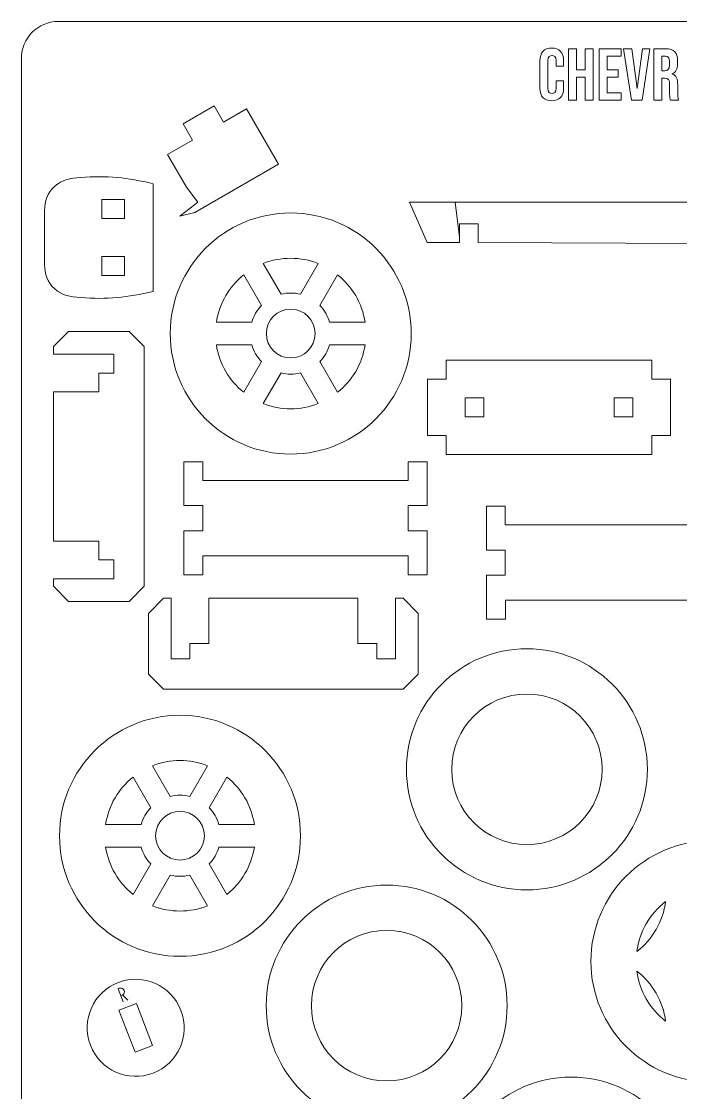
# Model space of a CAD drawing. Header units: centimetres. Extents: x -27.7 to 62.5, y 17.3 to 46.3.
# Drawn here: x -27.7 to -18.77, y 31.8 to 46.3 of the extents above; entities that cross this region are included whole.
import ezdxf

# ---------------------------------------------------------------- set-up
doc = ezdxf.new("R2010")
doc.units = ezdxf.units.CM
doc.header["$MEASUREMENT"] = 0
doc.layers.add('Camada 1', color=7, linetype='Continuous')

msp = doc.modelspace()

# ---------------------------------------------------------------- linework, layer by layer
at = {"layer": 'Camada 1', "color": 6, "lineweight": 20}
msp.add_open_spline([(-27.20292, 46.30494), (-27.20292, 46.30494), (-9.20292, 46.30494), (-9.20292, 46.30494), (-9.20292, 46.30494), (-8.92792, 46.30494), (-8.70292, 46.07994), (-8.70292, 45.80494), (-8.70292, 45.80494), (-8.70292, 45.80494), (-8.70292, 17.80494), (-8.70292, 17.80494), (-8.70292, 17.80494), (-8.70292, 17.52994), (-8.92792, 17.30494), (-9.20292, 17.30494), (-9.20292, 17.30494), (-9.20292, 17.30494), (-27.20292, 17.30494), (-27.20292, 17.30494), (-27.20292, 17.30494), (-27.47792, 17.30494), (-27.70292, 17.52994), (-27.70292, 17.80494), (-27.70292, 17.80494), (-27.70292, 17.80494), (-27.70292, 45.80494), (-27.70292, 45.80494), (-27.70292, 45.80494), (-27.70292, 46.07994), (-27.47792, 46.30494), (-27.20292, 46.30494)], degree=3, knots=[0, 0, 0, 0, 0.11111111, 0.11111111, 0.11111111, 0.11111111, 0.22222222, 0.22222222, 0.22222222, 0.22222222, 0.33333333, 0.33333333, 0.33333333, 0.33333333, 0.44444444, 0.44444444, 0.44444444, 0.44444444, 0.55555556, 0.55555556, 0.55555556, 0.55555556, 0.66666667, 0.66666667, 0.66666667, 0.66666667, 0.77777778, 0.77777778, 0.77777778, 0.77777778, 1, 1, 1, 1], dxfattribs=at)
at = {"layer": 'Camada 1', "color": 5, "lineweight": 9}
for points, knots in [([(-20.51687, 45.23003), (-20.41176, 45.23003), (-20.35623, 45.2935), (-20.35623, 45.40059), (-20.35623, 45.40059), (-20.35623, 45.40059), (-20.35623, 45.49876), (-20.35623, 45.49876), (-20.35623, 45.49876), (-20.35623, 45.49876), (-20.45936, 45.49876), (-20.45936, 45.49876), (-20.45936, 45.49876), (-20.45936, 45.49876), (-20.45936, 45.39266), (-20.45936, 45.39266), (-20.45936, 45.39266), (-20.45936, 45.34704), (-20.48117, 45.3292), (-20.5139, 45.3292), (-20.5139, 45.3292), (-20.54662, 45.3292), (-20.56844, 45.34704), (-20.56844, 45.39266), (-20.56844, 45.39266), (-20.56844, 45.39266), (-20.56844, 45.78038), (-20.56844, 45.78038), (-20.56844, 45.78038), (-20.56844, 45.826), (-20.54662, 45.84484), (-20.5139, 45.84484), (-20.5139, 45.84484), (-20.48117, 45.84484), (-20.45936, 45.826), (-20.45936, 45.78038), (-20.45936, 45.78038), (-20.45936, 45.78038), (-20.45936, 45.70006), (-20.45936, 45.70006), (-20.45936, 45.70006), (-20.45936, 45.70006), (-20.35623, 45.70006), (-20.35623, 45.70006), (-20.35623, 45.70006), (-20.35623, 45.70006), (-20.35623, 45.77344), (-20.35623, 45.77344), (-20.35623, 45.77344), (-20.35623, 45.88054), (-20.41176, 45.944), (-20.51687, 45.944), (-20.51687, 45.944), (-20.62198, 45.944), (-20.67751, 45.88054), (-20.67751, 45.77344), (-20.67751, 45.77344), (-20.67751, 45.77344), (-20.67751, 45.40059), (-20.67751, 45.40059), (-20.67751, 45.40059), (-20.67751, 45.2935), (-20.62198, 45.23003), (-20.51687, 45.23003)], [0, 0, 0, 0, 0.05882353, 0.05882353, 0.05882353, 0.05882353, 0.11764706, 0.11764706, 0.11764706, 0.11764706, 0.17647059, 0.17647059, 0.17647059, 0.17647059, 0.23529412, 0.23529412, 0.23529412, 0.23529412, 0.29411765, 0.29411765, 0.29411765, 0.29411765, 0.35294118, 0.35294118, 0.35294118, 0.35294118, 0.41176471, 0.41176471, 0.41176471, 0.41176471, 0.47058824, 0.47058824, 0.47058824, 0.47058824, 0.52941176, 0.52941176, 0.52941176, 0.52941176, 0.58823529, 0.58823529, 0.58823529, 0.58823529, 0.64705882, 0.64705882, 0.64705882, 0.64705882, 0.70588235, 0.70588235, 0.70588235, 0.70588235, 0.76470588, 0.76470588, 0.76470588, 0.76470588, 0.82352941, 0.82352941, 0.82352941, 0.82352941, 0.88235294, 0.88235294, 0.88235294, 0.88235294, 1, 1, 1, 1]), ([(-20.29078, 45.23995), (-20.29078, 45.23995), (-20.18171, 45.23995), (-20.18171, 45.23995), (-20.18171, 45.23995), (-20.18171, 45.23995), (-20.18171, 45.55231), (-20.18171, 45.55231), (-20.18171, 45.55231), (-20.18171, 45.55231), (-20.06469, 45.55231), (-20.06469, 45.55231), (-20.06469, 45.55231), (-20.06469, 45.55231), (-20.06469, 45.23995), (-20.06469, 45.23995), (-20.06469, 45.23995), (-20.06469, 45.23995), (-19.95562, 45.23995), (-19.95562, 45.23995), (-19.95562, 45.23995), (-19.95562, 45.23995), (-19.95562, 45.93408), (-19.95562, 45.93408), (-19.95562, 45.93408), (-19.95562, 45.93408), (-20.06469, 45.93408), (-20.06469, 45.93408), (-20.06469, 45.93408), (-20.06469, 45.93408), (-20.06469, 45.65147), (-20.06469, 45.65147), (-20.06469, 45.65147), (-20.06469, 45.65147), (-20.18171, 45.65147), (-20.18171, 45.65147), (-20.18171, 45.65147), (-20.18171, 45.65147), (-20.18171, 45.93408), (-20.18171, 45.93408), (-20.18171, 45.93408), (-20.18171, 45.93408), (-20.29078, 45.93408), (-20.29078, 45.93408), (-20.29078, 45.93408), (-20.29078, 45.93408), (-20.29078, 45.23995), (-20.29078, 45.23995)], [0, 0, 0, 0, 0.07692308, 0.07692308, 0.07692308, 0.07692308, 0.15384615, 0.15384615, 0.15384615, 0.15384615, 0.23076923, 0.23076923, 0.23076923, 0.23076923, 0.30769231, 0.30769231, 0.30769231, 0.30769231, 0.38461538, 0.38461538, 0.38461538, 0.38461538, 0.46153846, 0.46153846, 0.46153846, 0.46153846, 0.53846154, 0.53846154, 0.53846154, 0.53846154, 0.61538462, 0.61538462, 0.61538462, 0.61538462, 0.69230769, 0.69230769, 0.69230769, 0.69230769, 0.76923077, 0.76923077, 0.76923077, 0.76923077, 0.84615385, 0.84615385, 0.84615385, 0.84615385, 1, 1, 1, 1]), ([(-19.8743, 45.23995), (-19.8743, 45.23995), (-19.57682, 45.23995), (-19.57682, 45.23995), (-19.57682, 45.23995), (-19.57682, 45.23995), (-19.57682, 45.33911), (-19.57682, 45.33911), (-19.57682, 45.33911), (-19.57682, 45.33911), (-19.76523, 45.33911), (-19.76523, 45.33911), (-19.76523, 45.33911), (-19.76523, 45.33911), (-19.76523, 45.55231), (-19.76523, 45.55231), (-19.76523, 45.55231), (-19.76523, 45.55231), (-19.61549, 45.55231), (-19.61549, 45.55231), (-19.61549, 45.55231), (-19.61549, 45.55231), (-19.61549, 45.65147), (-19.61549, 45.65147), (-19.61549, 45.65147), (-19.61549, 45.65147), (-19.76523, 45.65147), (-19.76523, 45.65147), (-19.76523, 45.65147), (-19.76523, 45.65147), (-19.76523, 45.83492), (-19.76523, 45.83492), (-19.76523, 45.83492), (-19.76523, 45.83492), (-19.57682, 45.83492), (-19.57682, 45.83492), (-19.57682, 45.83492), (-19.57682, 45.83492), (-19.57682, 45.93408), (-19.57682, 45.93408), (-19.57682, 45.93408), (-19.57682, 45.93408), (-19.8743, 45.93408), (-19.8743, 45.93408), (-19.8743, 45.93408), (-19.8743, 45.93408), (-19.8743, 45.23995), (-19.8743, 45.23995)], [0, 0, 0, 0, 0.07692308, 0.07692308, 0.07692308, 0.07692308, 0.15384615, 0.15384615, 0.15384615, 0.15384615, 0.23076923, 0.23076923, 0.23076923, 0.23076923, 0.30769231, 0.30769231, 0.30769231, 0.30769231, 0.38461538, 0.38461538, 0.38461538, 0.38461538, 0.46153846, 0.46153846, 0.46153846, 0.46153846, 0.53846154, 0.53846154, 0.53846154, 0.53846154, 0.61538462, 0.61538462, 0.61538462, 0.61538462, 0.69230769, 0.69230769, 0.69230769, 0.69230769, 0.76923077, 0.76923077, 0.76923077, 0.76923077, 0.84615385, 0.84615385, 0.84615385, 0.84615385, 1, 1, 1, 1]), ([(-19.43799, 45.23995), (-19.43799, 45.23995), (-19.29321, 45.23995), (-19.29321, 45.23995), (-19.29321, 45.23995), (-19.29321, 45.23995), (-19.1881, 45.93408), (-19.1881, 45.93408), (-19.1881, 45.93408), (-19.1881, 45.93408), (-19.28825, 45.93408), (-19.28825, 45.93408), (-19.28825, 45.93408), (-19.28825, 45.93408), (-19.35965, 45.39563), (-19.35965, 45.39563), (-19.35965, 45.39563), (-19.35965, 45.39563), (-19.36163, 45.39563), (-19.36163, 45.39563), (-19.36163, 45.39563), (-19.36163, 45.39563), (-19.43303, 45.93408), (-19.43303, 45.93408), (-19.43303, 45.93408), (-19.43303, 45.93408), (-19.5431, 45.93408), (-19.5431, 45.93408), (-19.5431, 45.93408), (-19.5431, 45.93408), (-19.43799, 45.23995), (-19.43799, 45.23995)], [0, 0, 0, 0, 0.11111111, 0.11111111, 0.11111111, 0.11111111, 0.22222222, 0.22222222, 0.22222222, 0.22222222, 0.33333333, 0.33333333, 0.33333333, 0.33333333, 0.44444444, 0.44444444, 0.44444444, 0.44444444, 0.55555556, 0.55555556, 0.55555556, 0.55555556, 0.66666667, 0.66666667, 0.66666667, 0.66666667, 0.77777778, 0.77777778, 0.77777778, 0.77777778, 1, 1, 1, 1]), ([(-19.13554, 45.23995), (-19.13554, 45.23995), (-19.02647, 45.23995), (-19.02647, 45.23995), (-19.02647, 45.23995), (-19.02647, 45.23995), (-19.02647, 45.53744), (-19.02647, 45.53744), (-19.02647, 45.53744), (-19.02647, 45.53744), (-18.98878, 45.53744), (-18.98878, 45.53744), (-18.98878, 45.53744), (-18.9392, 45.53744), (-18.92036, 45.51661), (-18.92036, 45.45216), (-18.92036, 45.45216), (-18.92036, 45.45216), (-18.92036, 45.32523), (-18.92036, 45.32523), (-18.92036, 45.32523), (-18.92036, 45.26871), (-18.9164, 45.2578), (-18.91045, 45.23995), (-18.91045, 45.23995), (-18.91045, 45.23995), (-18.79938, 45.23995), (-18.79938, 45.23995), (-18.79938, 45.23995), (-18.81029, 45.26573), (-18.81128, 45.29052), (-18.81128, 45.32424), (-18.81128, 45.32424), (-18.81128, 45.32424), (-18.81128, 45.44621), (-18.81128, 45.44621), (-18.81128, 45.44621), (-18.81128, 45.52454), (-18.82913, 45.57611), (-18.88367, 45.59297), (-18.88367, 45.59297), (-18.88367, 45.59297), (-18.88367, 45.59495), (-18.88367, 45.59495), (-18.88367, 45.59495), (-18.83508, 45.61478), (-18.81228, 45.6604), (-18.81228, 45.73179), (-18.81228, 45.73179), (-18.81228, 45.73179), (-18.81228, 45.77443), (-18.81228, 45.77443), (-18.81228, 45.77443), (-18.81228, 45.88153), (-18.86086, 45.93408), (-18.97391, 45.93408), (-18.97391, 45.93408), (-18.97391, 45.93408), (-19.13554, 45.93408), (-19.13554, 45.93408), (-19.13554, 45.93408), (-19.13554, 45.93408), (-19.13554, 45.23995), (-19.13554, 45.23995)], [0, 0, 0, 0, 0.05882353, 0.05882353, 0.05882353, 0.05882353, 0.11764706, 0.11764706, 0.11764706, 0.11764706, 0.17647059, 0.17647059, 0.17647059, 0.17647059, 0.23529412, 0.23529412, 0.23529412, 0.23529412, 0.29411765, 0.29411765, 0.29411765, 0.29411765, 0.35294118, 0.35294118, 0.35294118, 0.35294118, 0.41176471, 0.41176471, 0.41176471, 0.41176471, 0.47058824, 0.47058824, 0.47058824, 0.47058824, 0.52941176, 0.52941176, 0.52941176, 0.52941176, 0.58823529, 0.58823529, 0.58823529, 0.58823529, 0.64705882, 0.64705882, 0.64705882, 0.64705882, 0.70588235, 0.70588235, 0.70588235, 0.70588235, 0.76470588, 0.76470588, 0.76470588, 0.76470588, 0.82352941, 0.82352941, 0.82352941, 0.82352941, 0.88235294, 0.88235294, 0.88235294, 0.88235294, 1, 1, 1, 1]), ([(-19.02647, 45.6366), (-19.02647, 45.6366), (-19.02647, 45.83492), (-19.02647, 45.83492), (-19.02647, 45.83492), (-19.02647, 45.83492), (-18.97688, 45.83492), (-18.97688, 45.83492), (-18.97688, 45.83492), (-18.93821, 45.83492), (-18.92135, 45.81311), (-18.92135, 45.76353), (-18.92135, 45.76353), (-18.92135, 45.76353), (-18.92135, 45.70998), (-18.92135, 45.70998), (-18.92135, 45.70998), (-18.92135, 45.65445), (-18.94614, 45.6366), (-18.9868, 45.6366), (-18.9868, 45.6366), (-18.9868, 45.6366), (-19.02647, 45.6366), (-19.02647, 45.6366)], [0, 0, 0, 0, 0.14285714, 0.14285714, 0.14285714, 0.14285714, 0.28571429, 0.28571429, 0.28571429, 0.28571429, 0.42857143, 0.42857143, 0.42857143, 0.42857143, 0.57142857, 0.57142857, 0.57142857, 0.57142857, 0.71428571, 0.71428571, 0.71428571, 0.71428571, 1, 1, 1, 1]), ([(-26.3254, 33.02874), (-26.3254, 33.02874), (-26.39296, 33.20474), (-26.39296, 33.20474), (-26.39296, 33.20474), (-26.37622, 33.22), (-26.35138, 33.22227), (-26.33215, 33.21032), (-26.33215, 33.21032), (-26.31292, 33.19834), (-26.30398, 33.17505), (-26.31025, 33.1533), (-26.31025, 33.1533), (-26.31655, 33.13153), (-26.33653, 33.1166), (-26.35919, 33.11674)], [0, 0, 0, 0, 0.2, 0.2, 0.2, 0.2, 0.4, 0.4, 0.4, 0.4, 0.6, 0.6, 0.6, 0.6, 1, 1, 1, 1])]:
    msp.add_open_spline(points, degree=3, knots=knots, dxfattribs=at)
at = {"layer": 'Camada 1', "lineweight": 9}
for points, knots in [([(-24.9634, 44.94229), (-24.9634, 44.94229), (-24.65421, 45.1208), (-24.65421, 45.1208), (-24.65421, 45.1208), (-24.65421, 45.1208), (-24.22084, 44.37019), (-24.22084, 44.37019), (-24.22084, 44.37019), (-24.22084, 44.37019), (-25.35171, 43.71728), (-25.35171, 43.71728), (-25.35171, 43.71728), (-25.35171, 43.71728), (-25.55623, 43.66757), (-25.55623, 43.66757), (-25.55623, 43.66757), (-25.55623, 43.66757), (-25.31106, 43.85816), (-25.31106, 43.85816), (-25.31106, 43.85816), (-25.31106, 43.85816), (-25.46776, 44.05995), (-25.46776, 44.05995), (-25.46776, 44.05995), (-25.46776, 44.05995), (-25.72374, 44.50331), (-25.72374, 44.50331), (-25.72374, 44.50331), (-25.72374, 44.50331), (-25.38439, 44.69923), (-25.38439, 44.69923), (-25.38439, 44.69923), (-25.38439, 44.69923), (-25.5119, 44.92008), (-25.5119, 44.92008), (-25.5119, 44.92008), (-25.5119, 44.92008), (-25.09091, 45.16314), (-25.09091, 45.16314), (-25.09091, 45.16314), (-25.09091, 45.16314), (-24.9634, 44.94229), (-24.9634, 44.94229)], [0, 0, 0, 0, 0.08333333, 0.08333333, 0.08333333, 0.08333333, 0.16666667, 0.16666667, 0.16666667, 0.16666667, 0.25, 0.25, 0.25, 0.25, 0.33333333, 0.33333333, 0.33333333, 0.33333333, 0.41666667, 0.41666667, 0.41666667, 0.41666667, 0.5, 0.5, 0.5, 0.5, 0.58333333, 0.58333333, 0.58333333, 0.58333333, 0.66666667, 0.66666667, 0.66666667, 0.66666667, 0.75, 0.75, 0.75, 0.75, 0.83333333, 0.83333333, 0.83333333, 0.83333333, 1, 1, 1, 1]), ([(-25.91972, 42.64994), (-26.25939, 42.56917), (-26.55088, 42.5366), (-26.90136, 42.56641), (-26.90136, 42.56641), (-27.03851, 42.57809), (-27.14943, 42.589), (-27.2559, 42.68802), (-27.2559, 42.68802), (-27.35232, 42.77772), (-27.3878, 42.88674), (-27.38862, 43.01445), (-27.38862, 43.01445), (-27.38862, 43.01445), (-27.38862, 43.74349), (-27.38862, 43.74349), (-27.38862, 43.74349), (-27.3878, 43.8712), (-27.35232, 43.98022), (-27.2559, 44.06992), (-27.2559, 44.06992), (-27.14943, 44.16894), (-27.03851, 44.17985), (-26.90136, 44.19153), (-26.90136, 44.19153), (-26.55088, 44.22134), (-26.25939, 44.18877), (-25.91972, 44.108), (-25.91972, 44.108), (-25.91972, 44.108), (-25.91972, 42.64994), (-25.91972, 42.64994)], [0, 0, 0, 0, 0.11111111, 0.11111111, 0.11111111, 0.11111111, 0.22222222, 0.22222222, 0.22222222, 0.22222222, 0.33333333, 0.33333333, 0.33333333, 0.33333333, 0.44444444, 0.44444444, 0.44444444, 0.44444444, 0.55555556, 0.55555556, 0.55555556, 0.55555556, 0.66666667, 0.66666667, 0.66666667, 0.66666667, 0.77777778, 0.77777778, 0.77777778, 0.77777778, 1, 1, 1, 1]), ([(-22.44448, 43.85821), (-22.44448, 43.85821), (-22.2032, 43.31261), (-22.2032, 43.31261), (-22.2032, 43.31261), (-22.2032, 43.31261), (-21.76797, 43.31109), (-21.76797, 43.31109), (-21.76797, 43.31109), (-21.76797, 43.31109), (-21.76797, 43.56521), (-21.76797, 43.56521), (-21.76797, 43.56521), (-21.76797, 43.56521), (-21.51295, 43.56521), (-21.51295, 43.56521), (-21.51295, 43.56521), (-21.51295, 43.56521), (-21.51295, 43.31019), (-21.51295, 43.31019), (-21.51295, 43.31019), (-21.51295, 43.31019), (-18.51888, 43.29973), (-18.51888, 43.29973), (-18.51888, 43.29973), (-18.51888, 43.29973), (-18.51888, 43.57852), (-18.51888, 43.57852), (-18.51888, 43.57852), (-18.51888, 43.57852), (-18.26386, 43.57852), (-18.26386, 43.57852), (-18.26386, 43.57852), (-18.26386, 43.57852), (-18.26386, 43.85821), (-18.26386, 43.85821), (-18.26386, 43.85821), (-19.6574, 43.85821), (-21.05094, 43.85821), (-22.44448, 43.85821)], [0, 0, 0, 0, 0.09090909, 0.09090909, 0.09090909, 0.09090909, 0.18181818, 0.18181818, 0.18181818, 0.18181818, 0.27272727, 0.27272727, 0.27272727, 0.27272727, 0.36363636, 0.36363636, 0.36363636, 0.36363636, 0.45454545, 0.45454545, 0.45454545, 0.45454545, 0.54545455, 0.54545455, 0.54545455, 0.54545455, 0.63636364, 0.63636364, 0.63636364, 0.63636364, 0.72727273, 0.72727273, 0.72727273, 0.72727273, 0.81818182, 0.81818182, 0.81818182, 0.81818182, 1, 1, 1, 1]), ([(-24.05417, 43.71121), (-23.15271, 43.71121), (-22.42193, 42.98043), (-22.42193, 42.07896), (-22.42193, 42.07896), (-22.42193, 41.17751), (-23.15271, 40.44674), (-24.05417, 40.44674), (-24.05417, 40.44674), (-24.95563, 40.44674), (-25.6864, 41.17751), (-25.6864, 42.07896), (-25.6864, 42.07896), (-25.6864, 42.98043), (-24.95563, 43.71121), (-24.05417, 43.71121)], [0, 0, 0, 0, 0.2, 0.2, 0.2, 0.2, 0.4, 0.4, 0.4, 0.4, 0.6, 0.6, 0.6, 0.6, 1, 1, 1, 1]), ([(-27.06578, 38.45239), (-27.06578, 38.45239), (-26.24256, 38.45239), (-26.24256, 38.45239), (-26.24256, 38.45239), (-26.24256, 38.45239), (-26.03854, 38.65643), (-26.03854, 38.65643), (-26.03854, 38.65643), (-26.03854, 38.65643), (-26.03854, 41.90153), (-26.03854, 41.90153), (-26.03854, 41.90153), (-26.03854, 41.90153), (-26.24256, 42.10555), (-26.24256, 42.10555), (-26.24256, 42.10555), (-26.24256, 42.10555), (-27.06578, 42.10555), (-27.06578, 42.10555), (-27.06578, 42.10555), (-27.06578, 42.10555), (-27.2698, 41.90153), (-27.2698, 41.90153), (-27.2698, 41.90153), (-27.2698, 41.90153), (-27.2698, 41.79951), (-27.2698, 41.79951), (-27.2698, 41.79951), (-27.2698, 41.79951), (-26.44896, 41.79951), (-26.44896, 41.79951), (-26.44896, 41.79951), (-26.44896, 41.79951), (-26.44896, 41.54447), (-26.44896, 41.54447), (-26.44896, 41.54447), (-26.44896, 41.54447), (-26.65535, 41.54447), (-26.65535, 41.54447), (-26.65535, 41.54447), (-26.65535, 41.54447), (-26.65535, 41.28944), (-26.65535, 41.28944), (-26.65535, 41.28944), (-26.65535, 41.28944), (-27.2698, 41.28944), (-27.2698, 41.28944), (-27.2698, 41.28944), (-27.2698, 41.28944), (-27.2698, 39.26851), (-27.2698, 39.26851), (-27.2698, 39.26851), (-27.2698, 39.26851), (-26.65535, 39.26851), (-26.65535, 39.26851), (-26.65535, 39.26851), (-26.65535, 39.26851), (-26.65535, 39.01347), (-26.65535, 39.01347), (-26.65535, 39.01347), (-26.65535, 39.01347), (-26.44896, 39.01347), (-26.44896, 39.01347), (-26.44896, 39.01347), (-26.44896, 39.01347), (-26.44896, 38.75844), (-26.44896, 38.75844), (-26.44896, 38.75844), (-26.44896, 38.75844), (-27.2698, 38.75844), (-27.2698, 38.75844), (-27.2698, 38.75844), (-27.2698, 38.75844), (-27.2698, 38.65643), (-27.2698, 38.65643), (-27.2698, 38.65643), (-27.2698, 38.65643), (-27.06578, 38.45239), (-27.06578, 38.45239)], [0, 0, 0, 0, 0.04761905, 0.04761905, 0.04761905, 0.04761905, 0.0952381, 0.0952381, 0.0952381, 0.0952381, 0.14285714, 0.14285714, 0.14285714, 0.14285714, 0.19047619, 0.19047619, 0.19047619, 0.19047619, 0.23809524, 0.23809524, 0.23809524, 0.23809524, 0.28571429, 0.28571429, 0.28571429, 0.28571429, 0.33333333, 0.33333333, 0.33333333, 0.33333333, 0.38095238, 0.38095238, 0.38095238, 0.38095238, 0.42857143, 0.42857143, 0.42857143, 0.42857143, 0.47619048, 0.47619048, 0.47619048, 0.47619048, 0.52380952, 0.52380952, 0.52380952, 0.52380952, 0.57142857, 0.57142857, 0.57142857, 0.57142857, 0.61904762, 0.61904762, 0.61904762, 0.61904762, 0.66666667, 0.66666667, 0.66666667, 0.66666667, 0.71428571, 0.71428571, 0.71428571, 0.71428571, 0.76190476, 0.76190476, 0.76190476, 0.76190476, 0.80952381, 0.80952381, 0.80952381, 0.80952381, 0.85714286, 0.85714286, 0.85714286, 0.85714286, 0.9047619, 0.9047619, 0.9047619, 0.9047619, 1, 1, 1, 1]), ([(-21.94667, 41.46152), (-21.94667, 41.46152), (-22.20169, 41.46152), (-22.20169, 41.46152), (-22.20169, 41.46152), (-22.20169, 41.46152), (-22.20169, 40.6964), (-22.20169, 40.6964), (-22.20169, 40.6964), (-22.20169, 40.6964), (-21.94667, 40.6964), (-21.94667, 40.6964), (-21.94667, 40.6964), (-21.94667, 40.6964), (-21.94667, 40.44138), (-21.94667, 40.44138), (-21.94667, 40.44138), (-21.94667, 40.44138), (-19.16169, 40.44138), (-19.16169, 40.44138), (-19.16169, 40.44138), (-19.16169, 40.44138), (-19.16169, 40.6964), (-19.16169, 40.6964), (-19.16169, 40.6964), (-19.16169, 40.6964), (-18.90665, 40.6964), (-18.90665, 40.6964), (-18.90665, 40.6964), (-18.90665, 40.6964), (-18.90665, 41.46152), (-18.90665, 41.46152), (-18.90665, 41.46152), (-18.90665, 41.46152), (-19.16169, 41.46152), (-19.16169, 41.46152), (-19.16169, 41.46152), (-19.16169, 41.46152), (-19.16169, 41.71657), (-19.16169, 41.71657), (-19.16169, 41.71657), (-19.16169, 41.71657), (-21.94668, 41.71657), (-21.94668, 41.71657), (-21.94668, 41.71657), (-21.94668, 41.71657), (-21.94667, 41.46152), (-21.94667, 41.46152)], [0, 0, 0, 0, 0.07692308, 0.07692308, 0.07692308, 0.07692308, 0.15384615, 0.15384615, 0.15384615, 0.15384615, 0.23076923, 0.23076923, 0.23076923, 0.23076923, 0.30769231, 0.30769231, 0.30769231, 0.30769231, 0.38461538, 0.38461538, 0.38461538, 0.38461538, 0.46153846, 0.46153846, 0.46153846, 0.46153846, 0.53846154, 0.53846154, 0.53846154, 0.53846154, 0.61538462, 0.61538462, 0.61538462, 0.61538462, 0.69230769, 0.69230769, 0.69230769, 0.69230769, 0.76923077, 0.76923077, 0.76923077, 0.76923077, 0.84615385, 0.84615385, 0.84615385, 0.84615385, 1, 1, 1, 1]), ([(-22.46168, 38.81386), (-22.46168, 38.81386), (-22.20665, 38.81386), (-22.20665, 38.81386), (-22.20665, 38.81386), (-22.20665, 38.81386), (-22.20665, 39.40895), (-22.20665, 39.40895), (-22.20665, 39.40895), (-22.20665, 39.40895), (-22.46168, 39.40895), (-22.46168, 39.40895), (-22.46168, 39.40895), (-22.46168, 39.40895), (-22.46168, 39.74899), (-22.46168, 39.74899), (-22.46168, 39.74899), (-22.46168, 39.74899), (-22.20665, 39.74899), (-22.20665, 39.74899), (-22.20665, 39.74899), (-22.20665, 39.74899), (-22.20665, 40.34408), (-22.20665, 40.34408), (-22.20665, 40.34408), (-22.20665, 40.34408), (-22.46168, 40.34408), (-22.46168, 40.34408), (-22.46168, 40.34408), (-22.46168, 40.34408), (-22.46168, 40.08904), (-22.46168, 40.08904), (-22.46168, 40.08904), (-22.46168, 40.08904), (-25.24666, 40.08904), (-25.24666, 40.08904), (-25.24666, 40.08904), (-25.24666, 40.08904), (-25.24666, 40.34408), (-25.24666, 40.34408), (-25.24666, 40.34408), (-25.24666, 40.34408), (-25.50169, 40.34408), (-25.50169, 40.34408), (-25.50169, 40.34408), (-25.50169, 40.34408), (-25.50169, 39.74899), (-25.50169, 39.74899), (-25.50169, 39.74899), (-25.50169, 39.74899), (-25.24666, 39.74899), (-25.24666, 39.74899), (-25.24666, 39.74899), (-25.24666, 39.74899), (-25.24666, 39.40895), (-25.24666, 39.40895), (-25.24666, 39.40895), (-25.24666, 39.40895), (-25.50169, 39.40895), (-25.50169, 39.40895), (-25.50169, 39.40895), (-25.50169, 39.40895), (-25.50169, 38.81386), (-25.50169, 38.81386), (-25.50169, 38.81386), (-25.50169, 38.81386), (-25.24666, 38.81386), (-25.24666, 38.81386), (-25.24666, 38.81386), (-25.24666, 38.81386), (-25.24666, 39.0689), (-25.24666, 39.0689), (-25.24666, 39.0689), (-25.24666, 39.0689), (-22.46168, 39.0689), (-22.46168, 39.0689), (-22.46168, 39.0689), (-22.46168, 39.0689), (-22.46168, 38.81386), (-22.46168, 38.81386)], [0, 0, 0, 0, 0.04761905, 0.04761905, 0.04761905, 0.04761905, 0.0952381, 0.0952381, 0.0952381, 0.0952381, 0.14285714, 0.14285714, 0.14285714, 0.14285714, 0.19047619, 0.19047619, 0.19047619, 0.19047619, 0.23809524, 0.23809524, 0.23809524, 0.23809524, 0.28571429, 0.28571429, 0.28571429, 0.28571429, 0.33333333, 0.33333333, 0.33333333, 0.33333333, 0.38095238, 0.38095238, 0.38095238, 0.38095238, 0.42857143, 0.42857143, 0.42857143, 0.42857143, 0.47619048, 0.47619048, 0.47619048, 0.47619048, 0.52380952, 0.52380952, 0.52380952, 0.52380952, 0.57142857, 0.57142857, 0.57142857, 0.57142857, 0.61904762, 0.61904762, 0.61904762, 0.61904762, 0.66666667, 0.66666667, 0.66666667, 0.66666667, 0.71428571, 0.71428571, 0.71428571, 0.71428571, 0.76190476, 0.76190476, 0.76190476, 0.76190476, 0.80952381, 0.80952381, 0.80952381, 0.80952381, 0.85714286, 0.85714286, 0.85714286, 0.85714286, 0.9047619, 0.9047619, 0.9047619, 0.9047619, 1, 1, 1, 1]), ([(-21.14766, 39.74224), (-21.14766, 39.74224), (-21.40269, 39.74191), (-21.40269, 39.74191), (-21.40269, 39.74191), (-21.40269, 39.74191), (-21.40191, 39.14682), (-21.40191, 39.14682), (-21.40191, 39.14682), (-21.40191, 39.14682), (-21.14688, 39.14715), (-21.14688, 39.14715), (-21.14688, 39.14715), (-21.14688, 39.14715), (-21.14643, 38.80713), (-21.14643, 38.80713), (-21.14643, 38.80713), (-21.14643, 38.80713), (-21.40146, 38.8068), (-21.40146, 38.8068), (-21.40146, 38.8068), (-21.40146, 38.8068), (-21.40067, 38.2117), (-21.40067, 38.2117), (-21.40067, 38.2117), (-21.40067, 38.2117), (-21.14565, 38.21204), (-21.14565, 38.21204), (-21.14565, 38.21204), (-21.14565, 38.21204), (-21.14599, 38.46706), (-21.14599, 38.46706), (-21.14599, 38.46706), (-21.14599, 38.46706), (-18.36101, 38.47072), (-18.36101, 38.47072), (-18.36101, 38.47072), (-18.36101, 38.47072), (-18.36067, 38.2157), (-18.36067, 38.2157), (-18.36067, 38.2157), (-18.36067, 38.2157), (-18.10564, 38.21603), (-18.10564, 38.21603), (-18.10564, 38.21603), (-18.10564, 38.21603), (-18.10643, 38.81113), (-18.10643, 38.81113), (-18.10643, 38.81113), (-18.10643, 38.81113), (-18.36145, 38.81078), (-18.36145, 38.81078), (-18.36145, 38.81078), (-18.36145, 38.81078), (-18.3619, 39.15082), (-18.3619, 39.15082), (-18.3619, 39.15082), (-18.3619, 39.15082), (-18.10687, 39.15115), (-18.10687, 39.15115), (-18.10687, 39.15115), (-18.10687, 39.15115), (-18.10765, 39.74624), (-18.10765, 39.74624), (-18.10765, 39.74624), (-18.10765, 39.74624), (-18.36268, 39.74591), (-18.36268, 39.74591), (-18.36268, 39.74591), (-18.36268, 39.74591), (-18.36235, 39.49087), (-18.36235, 39.49087), (-18.36235, 39.49087), (-18.36235, 39.49087), (-21.14732, 39.48721), (-21.14732, 39.48721), (-21.14732, 39.48721), (-21.14732, 39.48721), (-21.14766, 39.74224), (-21.14766, 39.74224)], [0, 0, 0, 0, 0.04761905, 0.04761905, 0.04761905, 0.04761905, 0.0952381, 0.0952381, 0.0952381, 0.0952381, 0.14285714, 0.14285714, 0.14285714, 0.14285714, 0.19047619, 0.19047619, 0.19047619, 0.19047619, 0.23809524, 0.23809524, 0.23809524, 0.23809524, 0.28571429, 0.28571429, 0.28571429, 0.28571429, 0.33333333, 0.33333333, 0.33333333, 0.33333333, 0.38095238, 0.38095238, 0.38095238, 0.38095238, 0.42857143, 0.42857143, 0.42857143, 0.42857143, 0.47619048, 0.47619048, 0.47619048, 0.47619048, 0.52380952, 0.52380952, 0.52380952, 0.52380952, 0.57142857, 0.57142857, 0.57142857, 0.57142857, 0.61904762, 0.61904762, 0.61904762, 0.61904762, 0.66666667, 0.66666667, 0.66666667, 0.66666667, 0.71428571, 0.71428571, 0.71428571, 0.71428571, 0.76190476, 0.76190476, 0.76190476, 0.76190476, 0.80952381, 0.80952381, 0.80952381, 0.80952381, 0.85714286, 0.85714286, 0.85714286, 0.85714286, 0.9047619, 0.9047619, 0.9047619, 0.9047619, 1, 1, 1, 1]), ([(-25.98075, 38.29058), (-25.98075, 38.29058), (-25.98075, 37.46736), (-25.98075, 37.46736), (-25.98075, 37.46736), (-25.98075, 37.46736), (-25.77671, 37.26334), (-25.77671, 37.26334), (-25.77671, 37.26334), (-25.77671, 37.26334), (-22.53161, 37.26334), (-22.53161, 37.26334), (-22.53161, 37.26334), (-22.53161, 37.26334), (-22.32759, 37.46736), (-22.32759, 37.46736), (-22.32759, 37.46736), (-22.32759, 37.46736), (-22.32759, 38.29058), (-22.32759, 38.29058), (-22.32759, 38.29058), (-22.32759, 38.29058), (-22.53161, 38.4946), (-22.53161, 38.4946), (-22.53161, 38.4946), (-22.53161, 38.4946), (-22.63363, 38.4946), (-22.63363, 38.4946), (-22.63363, 38.4946), (-22.63363, 38.4946), (-22.63363, 37.67376), (-22.63363, 37.67376), (-22.63363, 37.67376), (-22.63363, 37.67376), (-22.88867, 37.67376), (-22.88867, 37.67376), (-22.88867, 37.67376), (-22.88867, 37.67376), (-22.88867, 37.88015), (-22.88867, 37.88015), (-22.88867, 37.88015), (-22.88867, 37.88015), (-23.1437, 37.88015), (-23.1437, 37.88015), (-23.1437, 37.88015), (-23.1437, 37.88015), (-23.1437, 38.4946), (-23.1437, 38.4946), (-23.1437, 38.4946), (-23.1437, 38.4946), (-25.16463, 38.4946), (-25.16463, 38.4946), (-25.16463, 38.4946), (-25.16463, 38.4946), (-25.16463, 37.88015), (-25.16463, 37.88015), (-25.16463, 37.88015), (-25.16463, 37.88015), (-25.41967, 37.88015), (-25.41967, 37.88015), (-25.41967, 37.88015), (-25.41967, 37.88015), (-25.41967, 37.67376), (-25.41967, 37.67376), (-25.41967, 37.67376), (-25.41967, 37.67376), (-25.6747, 37.67376), (-25.6747, 37.67376), (-25.6747, 37.67376), (-25.6747, 37.67376), (-25.6747, 38.4946), (-25.6747, 38.4946), (-25.6747, 38.4946), (-25.6747, 38.4946), (-25.77671, 38.4946), (-25.77671, 38.4946), (-25.77671, 38.4946), (-25.77671, 38.4946), (-25.98075, 38.29058), (-25.98075, 38.29058)], [0, 0, 0, 0, 0.04761905, 0.04761905, 0.04761905, 0.04761905, 0.0952381, 0.0952381, 0.0952381, 0.0952381, 0.14285714, 0.14285714, 0.14285714, 0.14285714, 0.19047619, 0.19047619, 0.19047619, 0.19047619, 0.23809524, 0.23809524, 0.23809524, 0.23809524, 0.28571429, 0.28571429, 0.28571429, 0.28571429, 0.33333333, 0.33333333, 0.33333333, 0.33333333, 0.38095238, 0.38095238, 0.38095238, 0.38095238, 0.42857143, 0.42857143, 0.42857143, 0.42857143, 0.47619048, 0.47619048, 0.47619048, 0.47619048, 0.52380952, 0.52380952, 0.52380952, 0.52380952, 0.57142857, 0.57142857, 0.57142857, 0.57142857, 0.61904762, 0.61904762, 0.61904762, 0.61904762, 0.66666667, 0.66666667, 0.66666667, 0.66666667, 0.71428571, 0.71428571, 0.71428571, 0.71428571, 0.76190476, 0.76190476, 0.76190476, 0.76190476, 0.80952381, 0.80952381, 0.80952381, 0.80952381, 0.85714286, 0.85714286, 0.85714286, 0.85714286, 0.9047619, 0.9047619, 0.9047619, 0.9047619, 1, 1, 1, 1]), ([(-20.85417, 37.8112), (-19.95271, 37.8112), (-19.22193, 37.08043), (-19.22193, 36.17897), (-19.22193, 36.17897), (-19.22193, 35.27751), (-19.95271, 34.54675), (-20.85417, 34.54675), (-20.85417, 34.54675), (-21.75563, 34.54675), (-22.4864, 35.27751), (-22.4864, 36.17897), (-22.4864, 36.17897), (-22.4864, 37.08043), (-21.75563, 37.8112), (-20.85417, 37.8112)], [0, 0, 0, 0, 0.2, 0.2, 0.2, 0.2, 0.4, 0.4, 0.4, 0.4, 0.6, 0.6, 0.6, 0.6, 1, 1, 1, 1]), ([(-25.55417, 36.91121), (-24.65271, 36.91121), (-23.92193, 36.18043), (-23.92193, 35.27896), (-23.92193, 35.27896), (-23.92193, 34.37751), (-24.65271, 33.64674), (-25.55417, 33.64674), (-25.55417, 33.64674), (-26.45563, 33.64674), (-27.1864, 34.37751), (-27.1864, 35.27896), (-27.1864, 35.27896), (-27.1864, 36.18043), (-26.45563, 36.91121), (-25.55417, 36.91121)], [0, 0, 0, 0, 0.2, 0.2, 0.2, 0.2, 0.4, 0.4, 0.4, 0.4, 0.6, 0.6, 0.6, 0.6, 1, 1, 1, 1]), ([(-18.35417, 35.2112), (-17.45271, 35.2112), (-16.72193, 34.48043), (-16.72193, 33.57897), (-16.72193, 33.57897), (-16.72193, 32.67751), (-17.45271, 31.94674), (-18.35417, 31.94674), (-18.35417, 31.94674), (-19.25563, 31.94674), (-19.9864, 32.67751), (-19.9864, 33.57897), (-19.9864, 33.57897), (-19.9864, 34.48043), (-19.25563, 35.2112), (-18.35417, 35.2112)], [0, 0, 0, 0, 0.2, 0.2, 0.2, 0.2, 0.4, 0.4, 0.4, 0.4, 0.6, 0.6, 0.6, 0.6, 1, 1, 1, 1]), ([(-22.75417, 34.6112), (-21.85271, 34.6112), (-21.12193, 33.88043), (-21.12193, 32.97897), (-21.12193, 32.97897), (-21.12193, 32.07751), (-21.85271, 31.34675), (-22.75417, 31.34675), (-22.75417, 31.34675), (-23.65563, 31.34675), (-24.3864, 32.07751), (-24.3864, 32.97897), (-24.3864, 32.97897), (-24.3864, 33.88043), (-23.65563, 34.6112), (-22.75417, 34.6112)], [0, 0, 0, 0, 0.2, 0.2, 0.2, 0.2, 0.4, 0.4, 0.4, 0.4, 0.6, 0.6, 0.6, 0.6, 1, 1, 1, 1]), ([(-20.25417, 32.0112), (-19.35271, 32.0112), (-18.62193, 31.28043), (-18.62193, 30.37897), (-18.62193, 30.37897), (-18.62193, 29.47751), (-19.35271, 28.74674), (-20.25417, 28.74674), (-20.25417, 28.74674), (-21.15563, 28.74674), (-21.8864, 29.47751), (-21.8864, 30.37897), (-21.8864, 30.37897), (-21.8864, 31.28043), (-21.15563, 32.0112), (-20.25417, 32.0112)], [0, 0, 0, 0, 0.2, 0.2, 0.2, 0.2, 0.4, 0.4, 0.4, 0.4, 0.6, 0.6, 0.6, 0.6, 1, 1, 1, 1])]:
    msp.add_open_spline(points, degree=3, knots=knots, dxfattribs=at)
at = {"layer": 'Camada 1', "color": 104, "lineweight": 9}
for points in [[(-26.30609, 43.63749), (-26.30609, 43.63749), (-26.30609, 43.8925), (-26.30609, 43.8925), (-26.30609, 43.8925), (-26.30609, 43.8925), (-26.61211, 43.8925), (-26.61211, 43.8925), (-26.61211, 43.8925), (-26.61211, 43.8925), (-26.61211, 43.63749), (-26.61211, 43.63749), (-26.61211, 43.63749), (-26.61211, 43.63749), (-26.30609, 43.63749), (-26.30609, 43.63749)], [(-26.30609, 42.86544), (-26.30609, 42.86544), (-26.61211, 42.86544), (-26.61211, 42.86544), (-26.61211, 42.86544), (-26.61211, 42.86544), (-26.61211, 43.12046), (-26.61211, 43.12046), (-26.61211, 43.12046), (-26.61211, 43.12046), (-26.30609, 43.12046), (-26.30609, 43.12046), (-26.30609, 43.12046), (-26.30609, 43.12046), (-26.30609, 42.86544), (-26.30609, 42.86544)]]:
    msp.add_open_spline(points, degree=3, knots=[0, 0, 0, 0, 0.2, 0.2, 0.2, 0.2, 0.4, 0.4, 0.4, 0.4, 0.6, 0.6, 0.6, 0.6, 1, 1, 1, 1], dxfattribs=at)
at = {"layer": 'Camada 1', "color": 5, "lineweight": 9}
for points in [[(-21.82759, 43.85821), (-21.82759, 43.85821), (-21.76797, 43.38392), (-21.76797, 43.38392)], [(-26.26096, 33.05348), (-26.26096, 33.05348), (-26.33358, 33.12351), (-26.33358, 33.12351)]]:
    msp.add_open_spline(points, degree=3, dxfattribs=at)
at = {"layer": 'Camada 1', "color": 114, "lineweight": 9}
for points, knots in [([(-24.05417, 42.62783), (-24.00899, 42.62783), (-23.96511, 42.62232), (-23.9231, 42.61204), (-23.9231, 42.61204), (-23.9231, 42.61204), (-23.68293, 43.02803), (-23.68293, 43.02803), (-23.68293, 43.02803), (-23.92067, 43.1211), (-24.18768, 43.12114), (-24.42541, 43.02803), (-24.42541, 43.02803), (-24.42541, 43.02803), (-24.18524, 42.61204), (-24.18524, 42.61204), (-24.18524, 42.61204), (-24.14323, 42.62232), (-24.09935, 42.62783), (-24.05417, 42.62783)], [0, 0, 0, 0, 0.16666667, 0.16666667, 0.16666667, 0.16666667, 0.33333333, 0.33333333, 0.33333333, 0.33333333, 0.5, 0.5, 0.5, 0.5, 0.66666667, 0.66666667, 0.66666667, 0.66666667, 1, 1, 1, 1]), ([(-24.58137, 42.23201), (-24.55638, 42.31831), (-24.51078, 42.39584), (-24.45023, 42.45893), (-24.45023, 42.45893), (-24.45023, 42.45893), (-24.6903, 42.87476), (-24.6903, 42.87476), (-24.6903, 42.87476), (-24.88587, 42.71821), (-25.02252, 42.49112), (-25.06155, 42.23201), (-25.06155, 42.23201), (-25.06155, 42.23201), (-24.58137, 42.23201), (-24.58137, 42.23201)], [0, 0, 0, 0, 0.2, 0.2, 0.2, 0.2, 0.4, 0.4, 0.4, 0.4, 0.6, 0.6, 0.6, 0.6, 1, 1, 1, 1]), ([(-23.65811, 42.45893), (-23.59756, 42.39585), (-23.55196, 42.31831), (-23.52696, 42.23201), (-23.52696, 42.23201), (-23.52696, 42.23201), (-23.04677, 42.23201), (-23.04677, 42.23201), (-23.04677, 42.23201), (-23.08581, 42.49112), (-23.22245, 42.71824), (-23.41803, 42.87476), (-23.41803, 42.87476), (-23.41803, 42.87476), (-23.65811, 42.45893), (-23.65811, 42.45893)], [0, 0, 0, 0, 0.2, 0.2, 0.2, 0.2, 0.4, 0.4, 0.4, 0.4, 0.6, 0.6, 0.6, 0.6, 1, 1, 1, 1]), ([(-24.05417, 42.40911), (-23.87184, 42.40911), (-23.72404, 42.26131), (-23.72404, 42.07898), (-23.72404, 42.07898), (-23.72404, 41.89665), (-23.87184, 41.74886), (-24.05417, 41.74886), (-24.05417, 41.74886), (-24.2365, 41.74886), (-24.3843, 41.89665), (-24.3843, 42.07898), (-24.3843, 42.07898), (-24.3843, 42.26131), (-24.2365, 42.40911), (-24.05417, 42.40911)], [0, 0, 0, 0, 0.2, 0.2, 0.2, 0.2, 0.4, 0.4, 0.4, 0.4, 0.6, 0.6, 0.6, 0.6, 1, 1, 1, 1]), ([(-24.45023, 41.69903), (-24.51078, 41.76213), (-24.55638, 41.83966), (-24.58137, 41.92596), (-24.58137, 41.92596), (-24.58137, 41.92596), (-25.06155, 41.92596), (-25.06155, 41.92596), (-25.06155, 41.92596), (-25.02251, 41.66686), (-24.88588, 41.43974), (-24.6903, 41.28321), (-24.6903, 41.28321), (-24.6903, 41.28321), (-24.45023, 41.69903), (-24.45023, 41.69903)], [0, 0, 0, 0, 0.2, 0.2, 0.2, 0.2, 0.4, 0.4, 0.4, 0.4, 0.6, 0.6, 0.6, 0.6, 1, 1, 1, 1]), ([(-23.52696, 41.92596), (-23.55196, 41.83966), (-23.59757, 41.76213), (-23.65811, 41.69903), (-23.65811, 41.69903), (-23.65811, 41.69903), (-23.41803, 41.28319), (-23.41803, 41.28319), (-23.41803, 41.28319), (-23.22245, 41.43974), (-23.0858, 41.66685), (-23.04677, 41.92596), (-23.04677, 41.92596), (-23.04677, 41.92596), (-23.52696, 41.92596), (-23.52696, 41.92596)], [0, 0, 0, 0, 0.2, 0.2, 0.2, 0.2, 0.4, 0.4, 0.4, 0.4, 0.6, 0.6, 0.6, 0.6, 1, 1, 1, 1]), ([(-23.9231, 41.54592), (-24.00908, 41.52487), (-24.09926, 41.52487), (-24.18524, 41.54592), (-24.18524, 41.54592), (-24.18524, 41.54592), (-24.42541, 41.12993), (-24.42541, 41.12993), (-24.42541, 41.12993), (-24.18765, 41.03684), (-23.9207, 41.03685), (-23.68293, 41.12993), (-23.68293, 41.12993), (-23.68293, 41.12993), (-23.9231, 41.54592), (-23.9231, 41.54592)], [0, 0, 0, 0, 0.2, 0.2, 0.2, 0.2, 0.4, 0.4, 0.4, 0.4, 0.6, 0.6, 0.6, 0.6, 1, 1, 1, 1]), ([(-21.4366, 40.95145), (-21.4366, 40.95145), (-21.69164, 40.95147), (-21.69164, 40.95147), (-21.69164, 40.95147), (-21.69164, 40.95147), (-21.69163, 41.20648), (-21.69163, 41.20648), (-21.69163, 41.20648), (-21.69163, 41.20648), (-21.43658, 41.20648), (-21.43658, 41.20648), (-21.43658, 41.20648), (-21.43658, 41.20648), (-21.4366, 40.95145), (-21.4366, 40.95145)], [0, 0, 0, 0, 0.2, 0.2, 0.2, 0.2, 0.4, 0.4, 0.4, 0.4, 0.6, 0.6, 0.6, 0.6, 1, 1, 1, 1]), ([(-19.41673, 41.20648), (-19.41673, 41.20648), (-19.41675, 40.95145), (-19.41675, 40.95145), (-19.41675, 40.95145), (-19.41675, 40.95145), (-19.67177, 40.95145), (-19.67177, 40.95145), (-19.67177, 40.95145), (-19.67177, 40.95145), (-19.67174, 41.20648), (-19.67174, 41.20648), (-19.67174, 41.20648), (-19.67174, 41.20648), (-19.41673, 41.20648), (-19.41673, 41.20648)], [0, 0, 0, 0, 0.2, 0.2, 0.2, 0.2, 0.4, 0.4, 0.4, 0.4, 0.6, 0.6, 0.6, 0.6, 1, 1, 1, 1]), ([(-20.85416, 37.19782), (-20.29148, 37.19782), (-19.83533, 36.74167), (-19.83533, 36.17898), (-19.83533, 36.17898), (-19.83533, 35.61631), (-20.29148, 35.16016), (-20.85416, 35.16016), (-20.85416, 35.16016), (-21.41684, 35.16016), (-21.87299, 35.61631), (-21.87299, 36.17898), (-21.87299, 36.17898), (-21.87299, 36.74167), (-21.41684, 37.19782), (-20.85416, 37.19782)], [0, 0, 0, 0, 0.2, 0.2, 0.2, 0.2, 0.4, 0.4, 0.4, 0.4, 0.6, 0.6, 0.6, 0.6, 1, 1, 1, 1]), ([(-25.55417, 35.82783), (-25.50899, 35.82783), (-25.46511, 35.82232), (-25.4231, 35.81204), (-25.4231, 35.81204), (-25.4231, 35.81204), (-25.18293, 36.22803), (-25.18293, 36.22803), (-25.18293, 36.22803), (-25.42067, 36.3211), (-25.68768, 36.32114), (-25.92541, 36.22803), (-25.92541, 36.22803), (-25.92541, 36.22803), (-25.68524, 35.81204), (-25.68524, 35.81204), (-25.68524, 35.81204), (-25.64323, 35.82232), (-25.59935, 35.82783), (-25.55417, 35.82783)], [0, 0, 0, 0, 0.16666667, 0.16666667, 0.16666667, 0.16666667, 0.33333333, 0.33333333, 0.33333333, 0.33333333, 0.5, 0.5, 0.5, 0.5, 0.66666667, 0.66666667, 0.66666667, 0.66666667, 1, 1, 1, 1]), ([(-26.08137, 35.43201), (-26.05638, 35.51831), (-26.01078, 35.59584), (-25.95023, 35.65893), (-25.95023, 35.65893), (-25.95023, 35.65893), (-26.1903, 36.07476), (-26.1903, 36.07476), (-26.1903, 36.07476), (-26.38587, 35.91821), (-26.52252, 35.69112), (-26.56155, 35.43201), (-26.56155, 35.43201), (-26.56155, 35.43201), (-26.08137, 35.43201), (-26.08137, 35.43201)], [0, 0, 0, 0, 0.2, 0.2, 0.2, 0.2, 0.4, 0.4, 0.4, 0.4, 0.6, 0.6, 0.6, 0.6, 1, 1, 1, 1]), ([(-25.15811, 35.65893), (-25.09756, 35.59585), (-25.05196, 35.51831), (-25.02696, 35.43201), (-25.02696, 35.43201), (-25.02696, 35.43201), (-24.54677, 35.43201), (-24.54677, 35.43201), (-24.54677, 35.43201), (-24.58581, 35.69112), (-24.72245, 35.91824), (-24.91803, 36.07476), (-24.91803, 36.07476), (-24.91803, 36.07476), (-25.15811, 35.65893), (-25.15811, 35.65893)], [0, 0, 0, 0, 0.2, 0.2, 0.2, 0.2, 0.4, 0.4, 0.4, 0.4, 0.6, 0.6, 0.6, 0.6, 1, 1, 1, 1]), ([(-25.55417, 35.60911), (-25.37184, 35.60911), (-25.22404, 35.46131), (-25.22404, 35.27898), (-25.22404, 35.27898), (-25.22404, 35.09665), (-25.37184, 34.94886), (-25.55417, 34.94886), (-25.55417, 34.94886), (-25.7365, 34.94886), (-25.8843, 35.09665), (-25.8843, 35.27898), (-25.8843, 35.27898), (-25.8843, 35.46131), (-25.7365, 35.60911), (-25.55417, 35.60911)], [0, 0, 0, 0, 0.2, 0.2, 0.2, 0.2, 0.4, 0.4, 0.4, 0.4, 0.6, 0.6, 0.6, 0.6, 1, 1, 1, 1]), ([(-25.95023, 34.89903), (-26.01078, 34.96213), (-26.05638, 35.03966), (-26.08137, 35.12596), (-26.08137, 35.12596), (-26.08137, 35.12596), (-26.56155, 35.12596), (-26.56155, 35.12596), (-26.56155, 35.12596), (-26.52251, 34.86686), (-26.38588, 34.63974), (-26.1903, 34.48321), (-26.1903, 34.48321), (-26.1903, 34.48321), (-25.95023, 34.89903), (-25.95023, 34.89903)], [0, 0, 0, 0, 0.2, 0.2, 0.2, 0.2, 0.4, 0.4, 0.4, 0.4, 0.6, 0.6, 0.6, 0.6, 1, 1, 1, 1]), ([(-25.02696, 35.12596), (-25.05196, 35.03966), (-25.09757, 34.96213), (-25.15811, 34.89903), (-25.15811, 34.89903), (-25.15811, 34.89903), (-24.91803, 34.48319), (-24.91803, 34.48319), (-24.91803, 34.48319), (-24.72245, 34.63974), (-24.5858, 34.86685), (-24.54677, 35.12596), (-24.54677, 35.12596), (-24.54677, 35.12596), (-25.02696, 35.12596), (-25.02696, 35.12596)], [0, 0, 0, 0, 0.2, 0.2, 0.2, 0.2, 0.4, 0.4, 0.4, 0.4, 0.6, 0.6, 0.6, 0.6, 1, 1, 1, 1]), ([(-25.4231, 34.74592), (-25.50908, 34.72487), (-25.59926, 34.72487), (-25.68524, 34.74592), (-25.68524, 34.74592), (-25.68524, 34.74592), (-25.92541, 34.32993), (-25.92541, 34.32993), (-25.92541, 34.32993), (-25.68765, 34.23684), (-25.4207, 34.23685), (-25.18293, 34.32993), (-25.18293, 34.32993), (-25.18293, 34.32993), (-25.4231, 34.74592), (-25.4231, 34.74592)], [0, 0, 0, 0, 0.2, 0.2, 0.2, 0.2, 0.4, 0.4, 0.4, 0.4, 0.6, 0.6, 0.6, 0.6, 1, 1, 1, 1]), ([(-18.97439, 34.38727), (-19.18876, 34.22278), (-19.32902, 33.97988), (-19.36429, 33.71197), (-19.36429, 33.71197), (-19.14992, 33.87647), (-19.00967, 34.11938), (-18.97439, 34.38727)], [0, 0, 0, 0, 0.33333333, 0.33333333, 0.33333333, 0.33333333, 1, 1, 1, 1]), ([(-22.75416, 33.99782), (-22.19148, 33.99782), (-21.73533, 33.54167), (-21.73533, 32.97898), (-21.73533, 32.97898), (-21.73533, 32.41631), (-22.19148, 31.96016), (-22.75416, 31.96016), (-22.75416, 31.96016), (-23.31684, 31.96016), (-23.77299, 32.41631), (-23.77299, 32.97898), (-23.77299, 32.97898), (-23.77299, 33.54167), (-23.31684, 33.99782), (-22.75416, 33.99782)], [0, 0, 0, 0, 0.2, 0.2, 0.2, 0.2, 0.4, 0.4, 0.4, 0.4, 0.6, 0.6, 0.6, 0.6, 1, 1, 1, 1]), ([(-19.36428, 33.44599), (-19.32902, 33.1781), (-19.18878, 32.93517), (-18.97441, 32.77069), (-18.97441, 32.77069), (-19.00968, 33.03857), (-19.14993, 33.2815), (-19.36428, 33.44599)], [0, 0, 0, 0, 0.33333333, 0.33333333, 0.33333333, 0.33333333, 1, 1, 1, 1]), ([(-26.38283, 32.91891), (-26.38283, 32.91891), (-26.14481, 33.01028), (-26.14481, 33.01028), (-26.14481, 33.01028), (-26.14481, 33.01028), (-25.92551, 32.43903), (-25.92551, 32.43903), (-25.92551, 32.43903), (-25.92551, 32.43903), (-26.16353, 32.34765), (-26.16353, 32.34765), (-26.16353, 32.34765), (-26.16353, 32.34765), (-26.38283, 32.91891), (-26.38283, 32.91891)], [0, 0, 0, 0, 0.2, 0.2, 0.2, 0.2, 0.4, 0.4, 0.4, 0.4, 0.6, 0.6, 0.6, 0.6, 1, 1, 1, 1])]:
    msp.add_open_spline(points, degree=3, knots=knots, dxfattribs=at)
at = {"layer": 'Camada 1', "color": 250, "lineweight": 9}
msp.add_open_spline([(-26.38962, 33.29228), (-26.05089, 33.4223), (-25.67088, 33.25312), (-25.54086, 32.9144), (-25.54086, 32.9144), (-25.41083, 32.57568), (-25.58001, 32.19568), (-25.91873, 32.06566), (-25.91873, 32.06566), (-26.25745, 31.93562), (-26.63746, 32.1048), (-26.76748, 32.44353), (-26.76748, 32.44353), (-26.89751, 32.78224), (-26.72833, 33.16225), (-26.38962, 33.29228)], degree=3, knots=[0, 0, 0, 0, 0.2, 0.2, 0.2, 0.2, 0.4, 0.4, 0.4, 0.4, 0.6, 0.6, 0.6, 0.6, 1, 1, 1, 1], dxfattribs=at)

doc.saveas('drawing.dxf')
